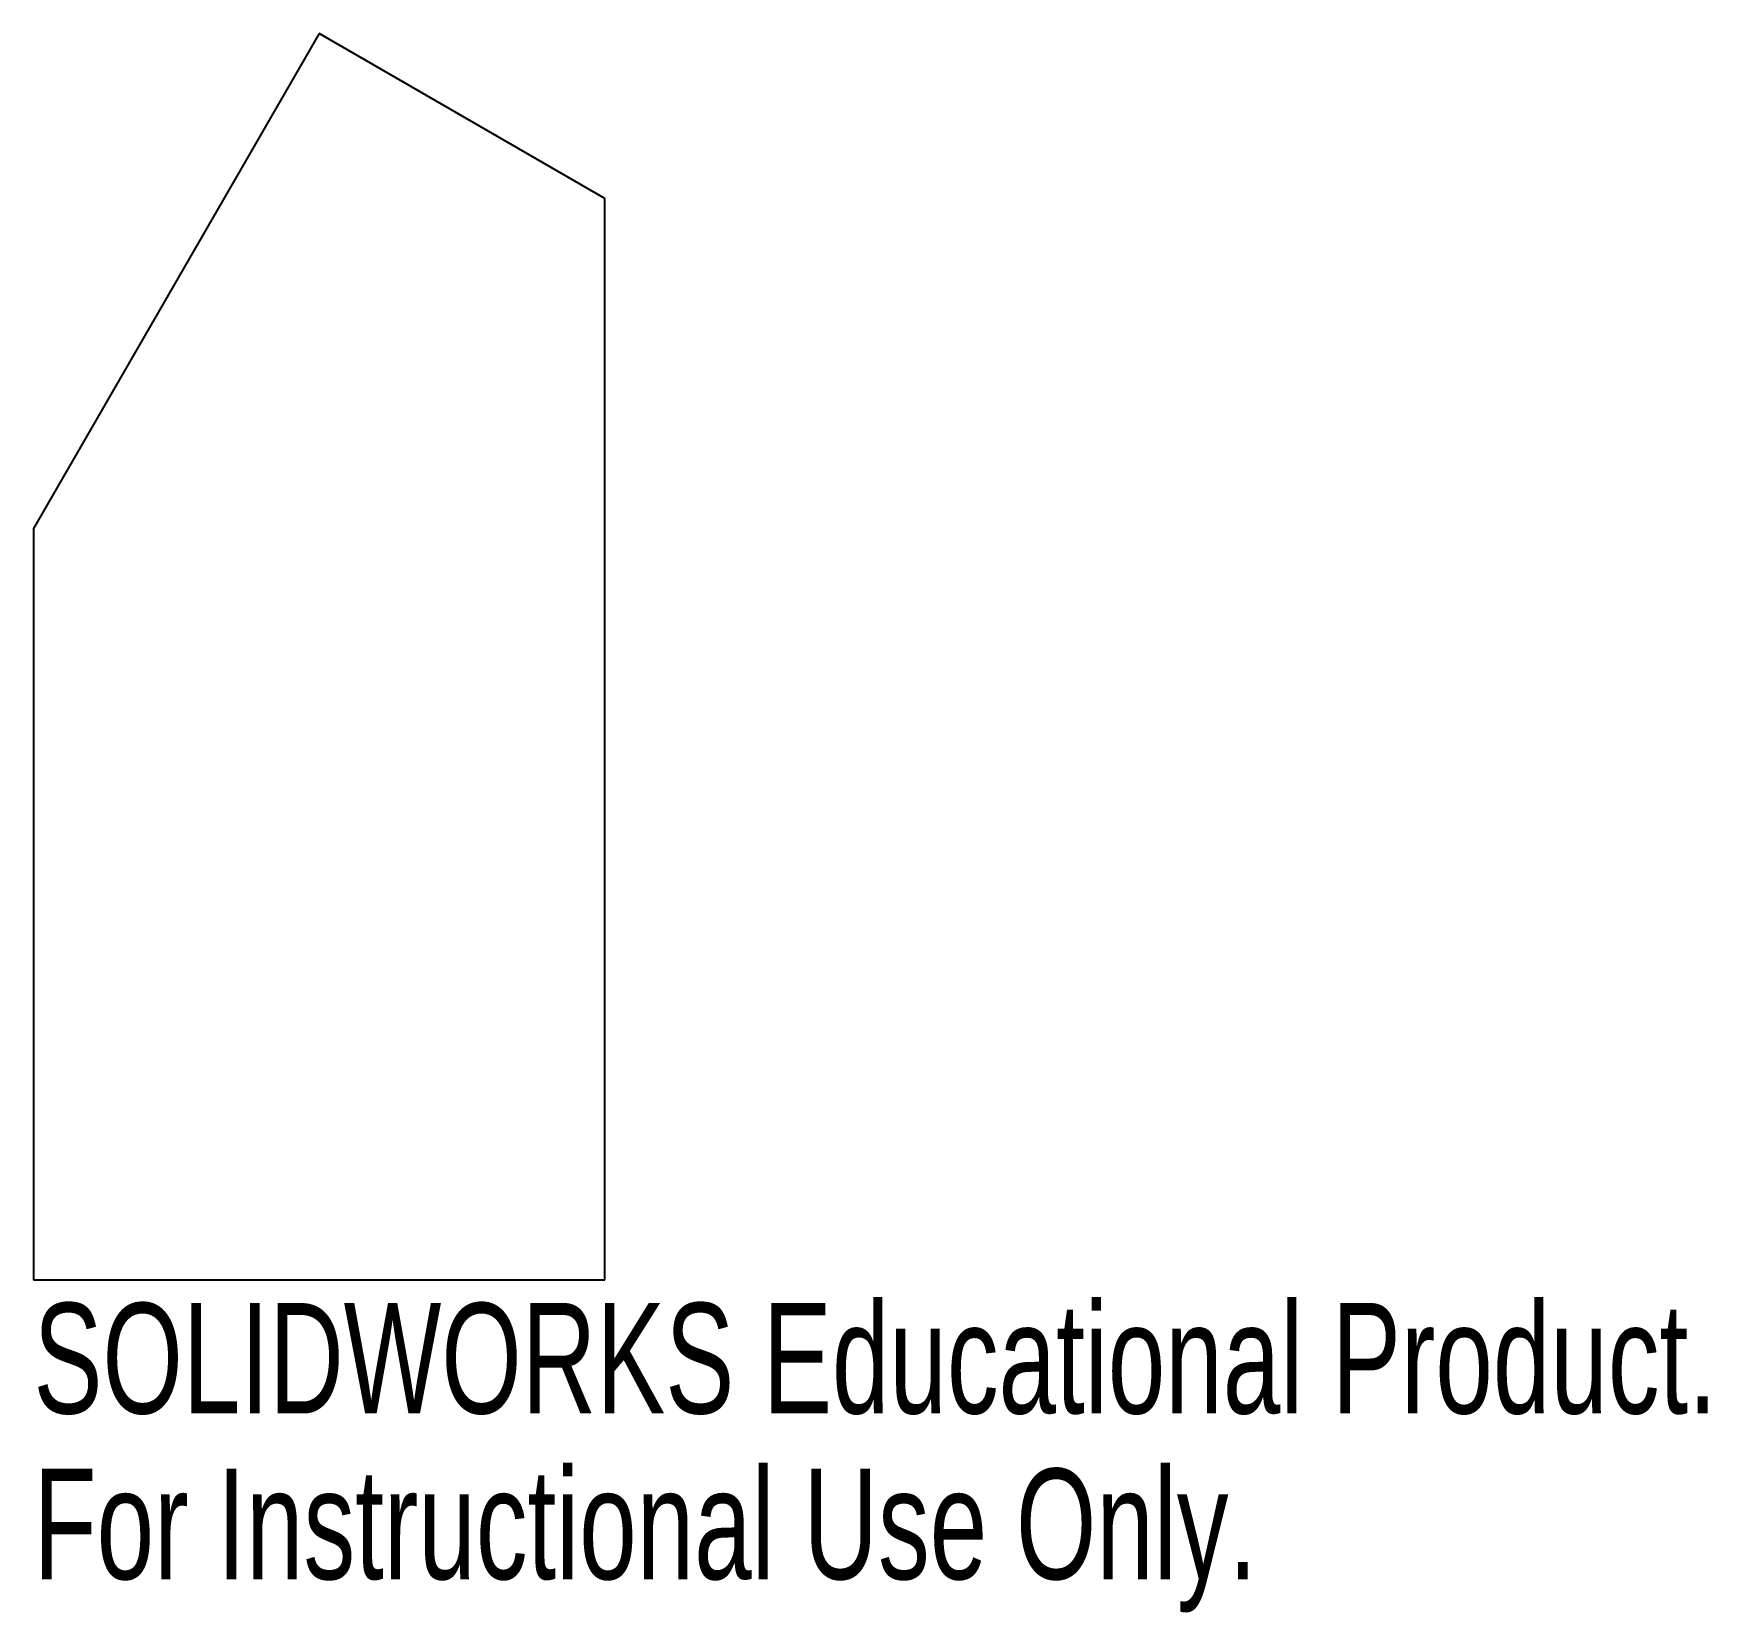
# Model space of a CAD drawing. Header units: millimetres. Extents: x 35 to 108.2, y -27.2 to 41.8.
import ezdxf

# ---------------------------------------------------------------- set-up
doc = ezdxf.new("R2010")
doc.units = ezdxf.units.MM
doc.styles.add('SLDTEXTSTYLE0', font='TXT', dxfattribs={"width": 0.7})

msp = doc.modelspace()

# ---------------------------------------------------------------- linework, layer by layer
at = {"color": 7, "linetype": 'Continuous', "lineweight": 25}
for p, q in [((47.462, 41.836), (34.962, 20.185)), ((59.962, 34.619), (47.462, 41.836)), ((59.962, -12.685), (59.962, 34.619)), ((34.962, 20.185), (34.962, -12.685)), ((34.962, -12.685), (59.962, -12.685))]:
    msp.add_line(p, q, dxfattribs=at)

# ---------------------------------------------------------------- texts
at = {"color": 7, "linetype": 'Continuous', "char_height": 4.83362, "attachment_point": 1, "style": 'SLDTEXTSTYLE0'}
for s, insert in [('SOLIDWORKS Educational Product.', (34.962, -13.705)), ('For Instructional Use Only.', (34.962, -20.955))]:
    msp.add_mtext(s, dxfattribs=dict(at, insert=insert))

doc.saveas('drawing.dxf')
